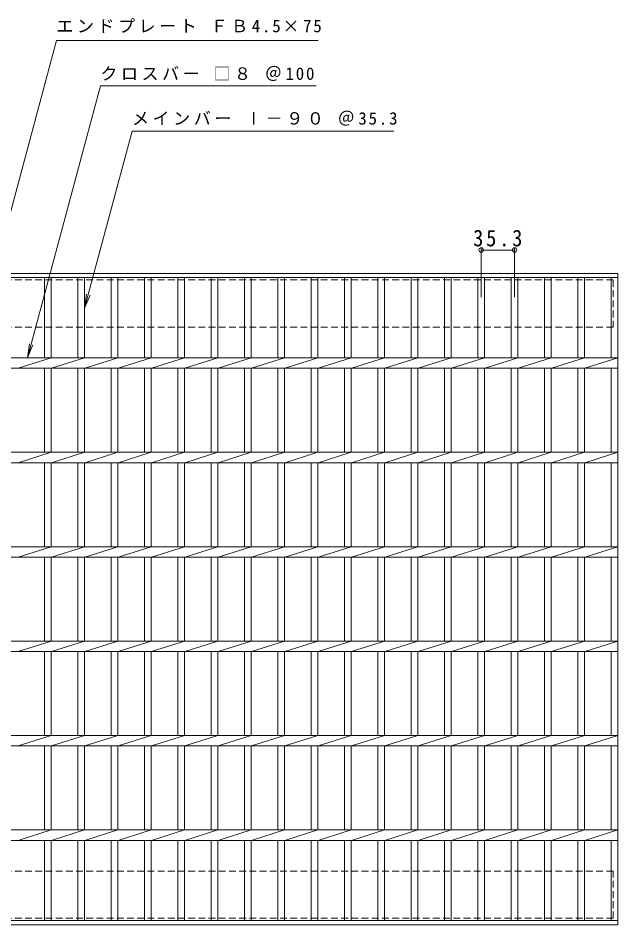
# Model space of a CAD drawing. Units: millimetres, scale not verified. Extents: x -909 to 1033, y -823 to 790.
# Drawn here: x -547 to 88, y -170 to 790 of the extents above; entities that cross this region are included whole.
import ezdxf

# ---------------------------------------------------------------- set-up
doc = ezdxf.new("R2010")
doc.units = ezdxf.units.MM
doc.header["$LTSCALE"] = 6
doc.header["$PDMODE"] = 32
doc.header["$PDSIZE"] = 4.8
doc.linetypes.add('DASHED1', pattern=[1.8, 1.2, -0.6])
for name, color, linetype, lineweight in [('B-1_ピット', 2, 'DASHED1', 9), ('B-2_蓋', 3, 'Continuous', 9), ('B-4_寸法', 7, 'Continuous', 9)]:
    doc.layers.add(name, color=color, linetype=linetype, lineweight=lineweight)
doc.styles.add('ＭＳ ゴシック', font='')
doc.styles.get('ＭＳ ゴシック').set_extended_font_data('MS Gothic')

msp = doc.modelspace()

# ---------------------------------------------------------------- linework, layer by layer
at = {"layer": 'B-1_ピット'}
for p, q in [((83.266, 512.922), (-901.735, 512.922)), ((83.266, 512.922), (83.266, 462.922)), ((83.266, 462.922), (-901.735, 462.922)), ((83.266, -113.079), (-901.735, -113.079)), ((83.266, -163.079), (83.266, -113.079)), ((83.266, -163.079), (-901.735, -163.079))]:
    msp.add_line(p, q, dxfattribs=at)
at = {"layer": 'B-2_蓋'}
for p, q in [((-906.735, 519.922), (88.266, 519.922)), ((88.266, 519.922), (88.266, -170.079)), ((-906.735, 515.422), (88.266, 515.422)), ((-518.834, 515.422), (-518.834, 430.422)), ((-511.834, 515.422), (-511.834, 430.422)), ((-483.534, 515.422), (-483.534, 430.422)), ((-476.534, 515.422), (-476.534, 430.422)), ((-448.234, 515.422), (-448.234, 430.422)), ((-441.234, 515.422), (-441.234, 430.422)), ((-412.934, 515.422), (-412.934, 430.422)), ((-405.934, 515.422), (-405.934, 430.422)), ((-377.635, 515.422), (-377.635, 430.422)), ((-370.634, 515.422), (-370.634, 430.422)), ((-342.334, 515.422), (-342.334, 430.422)), ((-335.334, 515.422), (-335.334, 430.422)), ((-307.035, 515.422), (-307.035, 430.422)), ((-300.035, 515.422), (-300.035, 430.422)), ((-271.734, 515.422), (-271.734, 430.422)), ((-264.734, 515.422), (-264.734, 430.422)), ((-236.434, 515.422), (-236.434, 430.422)), ((-229.434, 515.422), (-229.434, 430.422)), ((-201.135, 515.422), (-201.135, 430.422)), ((-194.135, 515.422), (-194.135, 430.422)), ((-165.835, 515.422), (-165.835, 430.422)), ((-158.835, 515.422), (-158.835, 430.422)), ((-130.535, 515.422), (-130.535, 430.422)), ((-123.535, 515.422), (-123.535, 430.422)), ((-95.235, 515.422), (-95.235, 430.422)), ((-88.235, 515.422), (-88.235, 430.422)), ((-59.934, 515.422), (-59.934, 430.422)), ((-52.934, 515.422), (-52.934, 430.422)), ((-24.634, 515.422), (-24.634, 430.422)), ((-17.634, 515.422), (-17.634, 430.422)), ((10.665, 515.422), (10.665, 430.422)), ((17.666, 515.422), (17.666, 430.422)), ((45.965, 515.422), (45.965, 430.422)), ((52.966, 515.422), (52.966, 430.422)), ((81.265, 515.422), (81.265, 430.422)), ((-906.735, 430.422), (88.266, 430.422)), ((-546.734, 419.422), (-511.835, 430.422)), ((-511.434, 419.422), (-476.534, 430.422)), ((-476.134, 419.422), (-441.234, 430.422)), ((-440.834, 419.422), (-405.935, 430.422)), ((-405.534, 419.422), (-370.634, 430.422)), ((-370.235, 419.422), (-335.335, 430.422)), ((-334.934, 419.422), (-300.035, 430.422)), ((-299.634, 419.422), (-264.734, 430.422)), ((-264.335, 419.422), (-229.435, 430.422)), ((-229.034, 419.422), (-194.135, 430.422)), ((-193.734, 419.422), (-158.835, 430.422)), ((-158.435, 419.422), (-123.535, 430.422)), ((-123.134, 419.422), (-88.235, 430.422)), ((-87.834, 419.422), (-52.934, 430.422)), ((-52.534, 419.422), (-17.634, 430.422)), ((-17.235, 419.422), (17.666, 430.422)), ((18.065, 419.422), (52.965, 430.422)), ((53.365, 419.422), (88.265, 430.422)), ((-906.735, 419.422), (88.266, 419.422)), ((-518.834, 419.422), (-518.834, 330.422)), ((-511.834, 419.422), (-511.834, 330.422)), ((-483.534, 419.422), (-483.534, 330.422)), ((-476.534, 419.422), (-476.534, 330.422)), ((-448.234, 419.422), (-448.234, 330.422)), ((-441.234, 419.422), (-441.234, 330.422)), ((-412.934, 419.422), (-412.934, 330.422)), ((-405.934, 419.422), (-405.934, 330.422)), ((-377.635, 419.422), (-377.635, 330.422)), ((-370.634, 419.422), (-370.634, 330.422)), ((-342.334, 419.422), (-342.334, 330.422)), ((-335.334, 419.422), (-335.334, 330.422)), ((-307.035, 419.422), (-307.035, 330.422)), ((-300.035, 419.422), (-300.035, 330.422)), ((-271.734, 419.422), (-271.734, 330.422)), ((-264.734, 419.422), (-264.734, 330.422)), ((-236.434, 419.422), (-236.434, 330.422)), ((-229.434, 419.422), (-229.434, 330.422)), ((-201.135, 419.422), (-201.135, 330.422)), ((-194.135, 419.422), (-194.135, 330.422)), ((-165.835, 419.422), (-165.835, 330.422)), ((-158.835, 419.422), (-158.835, 330.422)), ((-130.535, 419.422), (-130.535, 330.422)), ((-123.535, 419.422), (-123.535, 330.422)), ((-95.235, 419.422), (-95.235, 330.422)), ((-88.235, 419.422), (-88.235, 330.422)), ((-59.934, 419.422), (-59.934, 330.422)), ((-52.934, 419.422), (-52.934, 330.422)), ((-24.634, 419.422), (-24.634, 330.422)), ((-17.634, 419.422), (-17.634, 330.422)), ((10.665, 419.422), (10.665, 330.422)), ((17.666, 419.422), (17.666, 330.422)), ((45.965, 419.422), (45.965, 330.422)), ((52.966, 419.422), (52.966, 330.422)), ((81.265, 419.422), (81.265, 330.422)), ((-906.735, 330.422), (88.266, 330.422)), ((-546.734, 319.422), (-511.835, 330.422)), ((-511.434, 319.422), (-476.534, 330.422)), ((-476.134, 319.422), (-441.234, 330.422)), ((-440.834, 319.422), (-405.935, 330.422)), ((-405.534, 319.422), (-370.634, 330.422)), ((-370.235, 319.422), (-335.335, 330.422)), ((-334.934, 319.422), (-300.035, 330.422)), ((-299.634, 319.422), (-264.734, 330.422)), ((-264.335, 319.422), (-229.435, 330.422)), ((-229.034, 319.422), (-194.135, 330.422)), ((-193.734, 319.422), (-158.835, 330.422)), ((-158.435, 319.422), (-123.535, 330.422)), ((-123.134, 319.422), (-88.235, 330.422)), ((-87.834, 319.422), (-52.934, 330.422)), ((-52.534, 319.422), (-17.634, 330.422)), ((-17.235, 319.422), (17.666, 330.422)), ((18.065, 319.422), (52.965, 330.422)), ((53.365, 319.422), (88.265, 330.422)), ((-906.735, 319.422), (88.266, 319.422)), ((-518.834, 319.422), (-518.834, 230.421)), ((-511.834, 319.422), (-511.834, 230.421)), ((-483.534, 319.422), (-483.534, 230.421)), ((-476.534, 319.422), (-476.534, 230.421)), ((-448.234, 319.422), (-448.234, 230.421)), ((-441.234, 319.422), (-441.234, 230.421)), ((-412.934, 319.422), (-412.934, 230.421)), ((-405.934, 319.422), (-405.934, 230.421)), ((-377.635, 319.422), (-377.635, 230.421)), ((-370.634, 319.422), (-370.634, 230.421)), ((-342.334, 319.422), (-342.334, 230.421)), ((-335.334, 319.422), (-335.334, 230.421)), ((-307.035, 319.422), (-307.035, 230.421)), ((-300.035, 319.422), (-300.035, 230.421)), ((-271.734, 319.422), (-271.734, 230.421)), ((-264.734, 319.422), (-264.734, 230.421)), ((-236.434, 319.422), (-236.434, 230.421)), ((-229.434, 319.422), (-229.434, 230.421)), ((-201.135, 319.422), (-201.135, 230.421)), ((-194.135, 319.422), (-194.135, 230.421)), ((-165.835, 319.422), (-165.835, 230.421)), ((-158.835, 319.422), (-158.835, 230.421)), ((-130.535, 319.422), (-130.535, 230.421)), ((-123.535, 319.422), (-123.535, 230.421)), ((-95.235, 319.422), (-95.235, 230.421)), ((-88.235, 319.422), (-88.235, 230.421)), ((-59.934, 319.422), (-59.934, 230.421)), ((-52.934, 319.422), (-52.934, 230.421)), ((-24.634, 319.422), (-24.634, 230.421)), ((-17.634, 319.422), (-17.634, 230.421)), ((10.665, 319.422), (10.665, 230.421)), ((17.666, 319.422), (17.666, 230.421)), ((45.965, 319.422), (45.965, 230.421)), ((52.966, 319.422), (52.966, 230.421)), ((81.265, 319.422), (81.265, 230.421)), ((-906.735, 230.421), (88.266, 230.421)), ((-546.734, 219.422), (-511.835, 230.421)), ((-511.434, 219.422), (-476.534, 230.421)), ((-476.134, 219.422), (-441.234, 230.421)), ((-440.834, 219.422), (-405.935, 230.421)), ((-405.534, 219.422), (-370.634, 230.421)), ((-370.235, 219.422), (-335.335, 230.421)), ((-334.934, 219.422), (-300.035, 230.421)), ((-299.634, 219.422), (-264.734, 230.421)), ((-264.335, 219.422), (-229.435, 230.421)), ((-229.034, 219.422), (-194.135, 230.421)), ((-193.734, 219.422), (-158.835, 230.421)), ((-158.435, 219.422), (-123.535, 230.421)), ((-123.134, 219.422), (-88.235, 230.421)), ((-87.834, 219.422), (-52.934, 230.421)), ((-52.534, 219.422), (-17.634, 230.421)), ((-17.235, 219.422), (17.666, 230.421)), ((18.065, 219.422), (52.965, 230.421)), ((53.365, 219.422), (88.265, 230.421)), ((-906.735, 219.421), (88.266, 219.421)), ((-518.834, 219.421), (-518.834, 130.421)), ((-511.834, 219.421), (-511.834, 130.421)), ((-483.534, 219.421), (-483.534, 130.421)), ((-476.534, 219.421), (-476.534, 130.421)), ((-448.234, 219.421), (-448.234, 130.421)), ((-441.234, 219.421), (-441.234, 130.421)), ((-412.934, 219.421), (-412.934, 130.421)), ((-405.934, 219.421), (-405.934, 130.421)), ((-377.635, 219.421), (-377.635, 130.421)), ((-370.634, 219.421), (-370.634, 130.421)), ((-342.334, 219.421), (-342.334, 130.421)), ((-335.334, 219.421), (-335.334, 130.421)), ((-307.035, 219.421), (-307.035, 130.421)), ((-300.035, 219.421), (-300.035, 130.421)), ((-271.734, 219.421), (-271.734, 130.421)), ((-264.734, 219.421), (-264.734, 130.421)), ((-236.434, 219.421), (-236.434, 130.421)), ((-229.434, 219.421), (-229.434, 130.421)), ((-201.135, 219.421), (-201.135, 130.421)), ((-194.135, 219.421), (-194.135, 130.421)), ((-165.835, 219.421), (-165.835, 130.421)), ((-158.835, 219.421), (-158.835, 130.421)), ((-130.535, 219.421), (-130.535, 130.421)), ((-123.535, 219.421), (-123.535, 130.421)), ((-95.235, 219.421), (-95.235, 130.421)), ((-88.235, 219.421), (-88.235, 130.421)), ((-59.934, 219.421), (-59.934, 130.421)), ((-52.934, 219.421), (-52.934, 130.421)), ((-24.634, 219.421), (-24.634, 130.421)), ((-17.634, 219.421), (-17.634, 130.421)), ((10.665, 219.421), (10.665, 130.421)), ((17.666, 219.421), (17.666, 130.421)), ((45.965, 219.421), (45.965, 130.421)), ((52.966, 219.421), (52.966, 130.421)), ((81.265, 219.421), (81.265, 130.421)), ((-906.735, 130.421), (88.266, 130.421)), ((-546.734, 119.421), (-511.835, 130.422)), ((-511.434, 119.421), (-476.534, 130.422)), ((-476.134, 119.421), (-441.234, 130.422)), ((-440.834, 119.421), (-405.935, 130.422)), ((-405.534, 119.421), (-370.634, 130.422)), ((-370.235, 119.421), (-335.335, 130.422)), ((-334.934, 119.421), (-300.035, 130.422)), ((-299.634, 119.421), (-264.734, 130.422)), ((-264.335, 119.421), (-229.435, 130.422)), ((-229.034, 119.421), (-194.135, 130.422)), ((-193.734, 119.421), (-158.835, 130.422)), ((-158.435, 119.421), (-123.535, 130.422)), ((-123.134, 119.421), (-88.235, 130.422)), ((-87.834, 119.421), (-52.934, 130.422)), ((-52.534, 119.421), (-17.634, 130.422)), ((-17.235, 119.421), (17.666, 130.422)), ((18.065, 119.421), (52.965, 130.422)), ((53.365, 119.421), (88.265, 130.422)), ((-906.735, 119.421), (88.266, 119.421)), ((-518.834, 119.421), (-518.834, 30.421)), ((-511.834, 119.421), (-511.834, 30.421)), ((-483.534, 119.421), (-483.534, 30.421)), ((-476.534, 119.421), (-476.534, 30.421)), ((-448.234, 119.421), (-448.234, 30.421)), ((-441.234, 119.421), (-441.234, 30.421)), ((-412.934, 119.421), (-412.934, 30.421)), ((-405.934, 119.421), (-405.934, 30.421)), ((-377.635, 119.421), (-377.635, 30.421)), ((-370.634, 119.421), (-370.634, 30.421)), ((-342.334, 119.421), (-342.334, 30.421)), ((-335.334, 119.421), (-335.334, 30.421)), ((-307.035, 119.421), (-307.035, 30.421)), ((-300.035, 119.421), (-300.035, 30.421)), ((-271.734, 119.421), (-271.734, 30.421)), ((-264.734, 119.421), (-264.734, 30.421)), ((-236.434, 119.421), (-236.434, 30.421)), ((-229.434, 119.421), (-229.434, 30.421)), ((-201.135, 119.421), (-201.135, 30.421)), ((-194.135, 119.421), (-194.135, 30.421)), ((-165.835, 119.421), (-165.835, 30.421)), ((-158.835, 119.421), (-158.835, 30.421)), ((-130.535, 119.421), (-130.535, 30.421)), ((-123.535, 119.421), (-123.535, 30.421)), ((-95.235, 119.421), (-95.235, 30.421)), ((-88.235, 119.421), (-88.235, 30.421)), ((-59.934, 119.421), (-59.934, 30.421)), ((-52.934, 119.421), (-52.934, 30.421)), ((-24.634, 119.421), (-24.634, 30.421)), ((-17.634, 119.421), (-17.634, 30.421)), ((10.665, 119.421), (10.665, 30.421)), ((17.666, 119.421), (17.666, 30.421)), ((45.965, 119.421), (45.965, 30.421)), ((52.966, 119.421), (52.966, 30.421)), ((81.265, 119.421), (81.265, 30.421)), ((-906.735, 30.421), (88.266, 30.421)), ((-546.734, 19.422), (-511.835, 30.421)), ((-511.434, 19.422), (-476.534, 30.421)), ((-476.134, 19.422), (-441.234, 30.421)), ((-440.834, 19.422), (-405.935, 30.421)), ((-405.534, 19.422), (-370.634, 30.421)), ((-370.235, 19.422), (-335.335, 30.421)), ((-334.934, 19.422), (-300.035, 30.421)), ((-299.634, 19.422), (-264.734, 30.421)), ((-264.335, 19.422), (-229.435, 30.421)), ((-229.034, 19.422), (-194.135, 30.421)), ((-193.734, 19.422), (-158.835, 30.421)), ((-158.435, 19.422), (-123.535, 30.421)), ((-123.134, 19.422), (-88.235, 30.421)), ((-87.834, 19.422), (-52.934, 30.421)), ((-52.534, 19.422), (-17.634, 30.421)), ((-17.235, 19.422), (17.666, 30.421)), ((18.065, 19.422), (52.965, 30.421)), ((53.365, 19.422), (88.265, 30.421)), ((-906.735, 19.422), (88.266, 19.422)), ((-518.834, 19.422), (-518.834, -69.579)), ((-511.834, 19.422), (-511.834, -69.579)), ((-483.534, 19.422), (-483.534, -69.579)), ((-476.534, 19.422), (-476.534, -69.579)), ((-448.234, 19.422), (-448.234, -69.579)), ((-441.234, 19.422), (-441.234, -69.579)), ((-412.934, 19.422), (-412.934, -69.579)), ((-405.934, 19.422), (-405.934, -69.579)), ((-377.635, 19.422), (-377.635, -69.579)), ((-370.634, 19.422), (-370.634, -69.579)), ((-342.334, 19.422), (-342.334, -69.579)), ((-335.334, 19.422), (-335.334, -69.579)), ((-307.035, 19.422), (-307.035, -69.579)), ((-300.035, 19.422), (-300.035, -69.579)), ((-271.734, 19.422), (-271.734, -69.579)), ((-264.734, 19.422), (-264.734, -69.579)), ((-236.434, 19.422), (-236.434, -69.579)), ((-229.434, 19.422), (-229.434, -69.579)), ((-201.135, 19.422), (-201.135, -69.579)), ((-194.135, 19.422), (-194.135, -69.579)), ((-165.835, 19.422), (-165.835, -69.579)), ((-158.835, 19.422), (-158.835, -69.579)), ((-130.535, 19.422), (-130.535, -69.579)), ((-123.535, 19.422), (-123.535, -69.579)), ((-95.235, 19.422), (-95.235, -69.579)), ((-88.235, 19.422), (-88.235, -69.579)), ((-59.934, 19.422), (-59.934, -69.579)), ((-52.934, 19.422), (-52.934, -69.579)), ((-24.634, 19.422), (-24.634, -69.579)), ((-17.634, 19.422), (-17.634, -69.579)), ((10.665, 19.422), (10.665, -69.579)), ((17.666, 19.422), (17.666, -69.579)), ((45.965, 19.422), (45.965, -69.579)), ((52.966, 19.422), (52.966, -69.579)), ((81.265, 19.422), (81.265, -69.579)), ((-906.735, -69.579), (88.266, -69.579)), ((-546.734, -80.578), (-511.835, -69.578)), ((-511.434, -80.578), (-476.534, -69.578)), ((-476.134, -80.578), (-441.234, -69.578)), ((-440.834, -80.578), (-405.935, -69.578)), ((-405.534, -80.578), (-370.634, -69.578)), ((-370.235, -80.578), (-335.335, -69.578)), ((-334.934, -80.578), (-300.035, -69.578)), ((-299.634, -80.578), (-264.734, -69.578)), ((-264.335, -80.578), (-229.435, -69.578)), ((-229.034, -80.578), (-194.135, -69.578)), ((-193.734, -80.578), (-158.835, -69.578)), ((-158.435, -80.578), (-123.535, -69.578)), ((-123.134, -80.578), (-88.235, -69.578)), ((-87.834, -80.578), (-52.934, -69.578)), ((-52.534, -80.578), (-17.634, -69.578)), ((-17.235, -80.578), (17.666, -69.578)), ((18.065, -80.578), (52.965, -69.578)), ((53.365, -80.578), (88.265, -69.578)), ((-906.735, -80.578), (88.266, -80.578)), ((-518.834, -80.578), (-518.834, -165.579)), ((-511.834, -80.578), (-511.834, -165.579)), ((-483.534, -80.578), (-483.534, -165.579)), ((-476.534, -80.578), (-476.534, -165.579)), ((-448.234, -80.578), (-448.234, -165.579)), ((-441.234, -80.578), (-441.234, -165.579)), ((-412.934, -80.578), (-412.934, -165.579)), ((-405.934, -80.578), (-405.934, -165.579)), ((-377.635, -80.578), (-377.635, -165.579)), ((-370.634, -80.578), (-370.634, -165.579)), ((-342.334, -80.578), (-342.334, -165.579)), ((-335.334, -80.578), (-335.334, -165.579)), ((-307.035, -80.578), (-307.035, -165.579)), ((-300.035, -80.578), (-300.035, -165.579)), ((-271.734, -80.578), (-271.734, -165.579)), ((-264.734, -80.578), (-264.734, -165.579)), ((-236.434, -80.578), (-236.434, -165.579)), ((-229.434, -80.578), (-229.434, -165.579)), ((-201.135, -80.578), (-201.135, -165.579)), ((-194.135, -80.578), (-194.135, -165.579)), ((-165.835, -80.578), (-165.835, -165.579)), ((-158.835, -80.578), (-158.835, -165.579)), ((-130.535, -80.578), (-130.535, -165.579)), ((-123.535, -80.578), (-123.535, -165.579)), ((-95.235, -80.578), (-95.235, -165.579)), ((-88.235, -80.578), (-88.235, -165.579)), ((-59.934, -80.578), (-59.934, -165.579)), ((-52.934, -80.578), (-52.934, -165.579)), ((-24.634, -80.578), (-24.634, -165.579)), ((-17.634, -80.578), (-17.634, -165.579)), ((10.665, -80.578), (10.665, -165.579)), ((17.666, -80.578), (17.666, -165.579)), ((45.965, -80.578), (45.965, -165.579)), ((52.966, -80.578), (52.966, -165.579)), ((81.265, -80.578), (81.265, -165.579)), ((88.266, -165.579), (-906.735, -165.579)), ((88.266, -170.079), (-906.735, -170.079))]:
    msp.add_line(p, q, dxfattribs=at)
at = {"layer": 'B-4_寸法'}
for p, q in [((-537.004, 430.422), (-459.808, 718.521)), ((-459.808, 718.521), (-231.335, 718.521)), ((-476.534, 482.922), (-426.267, 670.521)), ((-426.267, 670.521), (-148.919, 670.521)), ((-56.434, 494.865), (-56.434, 546.49)), ((-56.434, 544.69), (-21.134, 544.69)), ((-21.134, 494.865), (-21.134, 546.49)), ((-476.534, 482.922), (-474.576, 497.793)), ((-476.534, 482.922), (-470.794, 496.78)), ((-537.004, 430.422), (-535.046, 445.293)), ((-537.004, 430.422), (-531.263, 444.28))]:
    msp.add_line(p, q, dxfattribs=at)
msp.add_lwpolyline([(-572.536, 519.922), (-506.46, 766.521), (-229.313, 766.521)], dxfattribs=at)
for p in [(-56.434, 544.69), (-21.134, 544.69)]:
    msp.add_point(p, dxfattribs=at)

# ---------------------------------------------------------------- texts
at = {"layer": 'B-4_寸法', "char_height": 13.2, "attachment_point": 7, "style": 'ＭＳ ゴシック'}
for s, insert in [('\\T1.21;エンドプレート\\~ＦＢ4.5×75', (-506.46, 774.535)), ('\\T1.21;クロスバー\\~□８\\~＠100', (-459.808, 723.651)), ('\\T1.21;メインバー\\~Ⅰ－９０\\~＠35.3', (-426.267, 676.257))]:
    msp.add_mtext(s, dxfattribs=dict(at, insert=insert))
at = {"layer": 'B-4_寸法', "color": 2, "insert": (-65.034, 548.29), "char_height": 17.6, "attachment_point": 7, "style": 'ＭＳ ゴシック'}
msp.add_mtext('\\T1.28;\\W0.9;35.3', dxfattribs=at)

doc.saveas('drawing.dxf')
